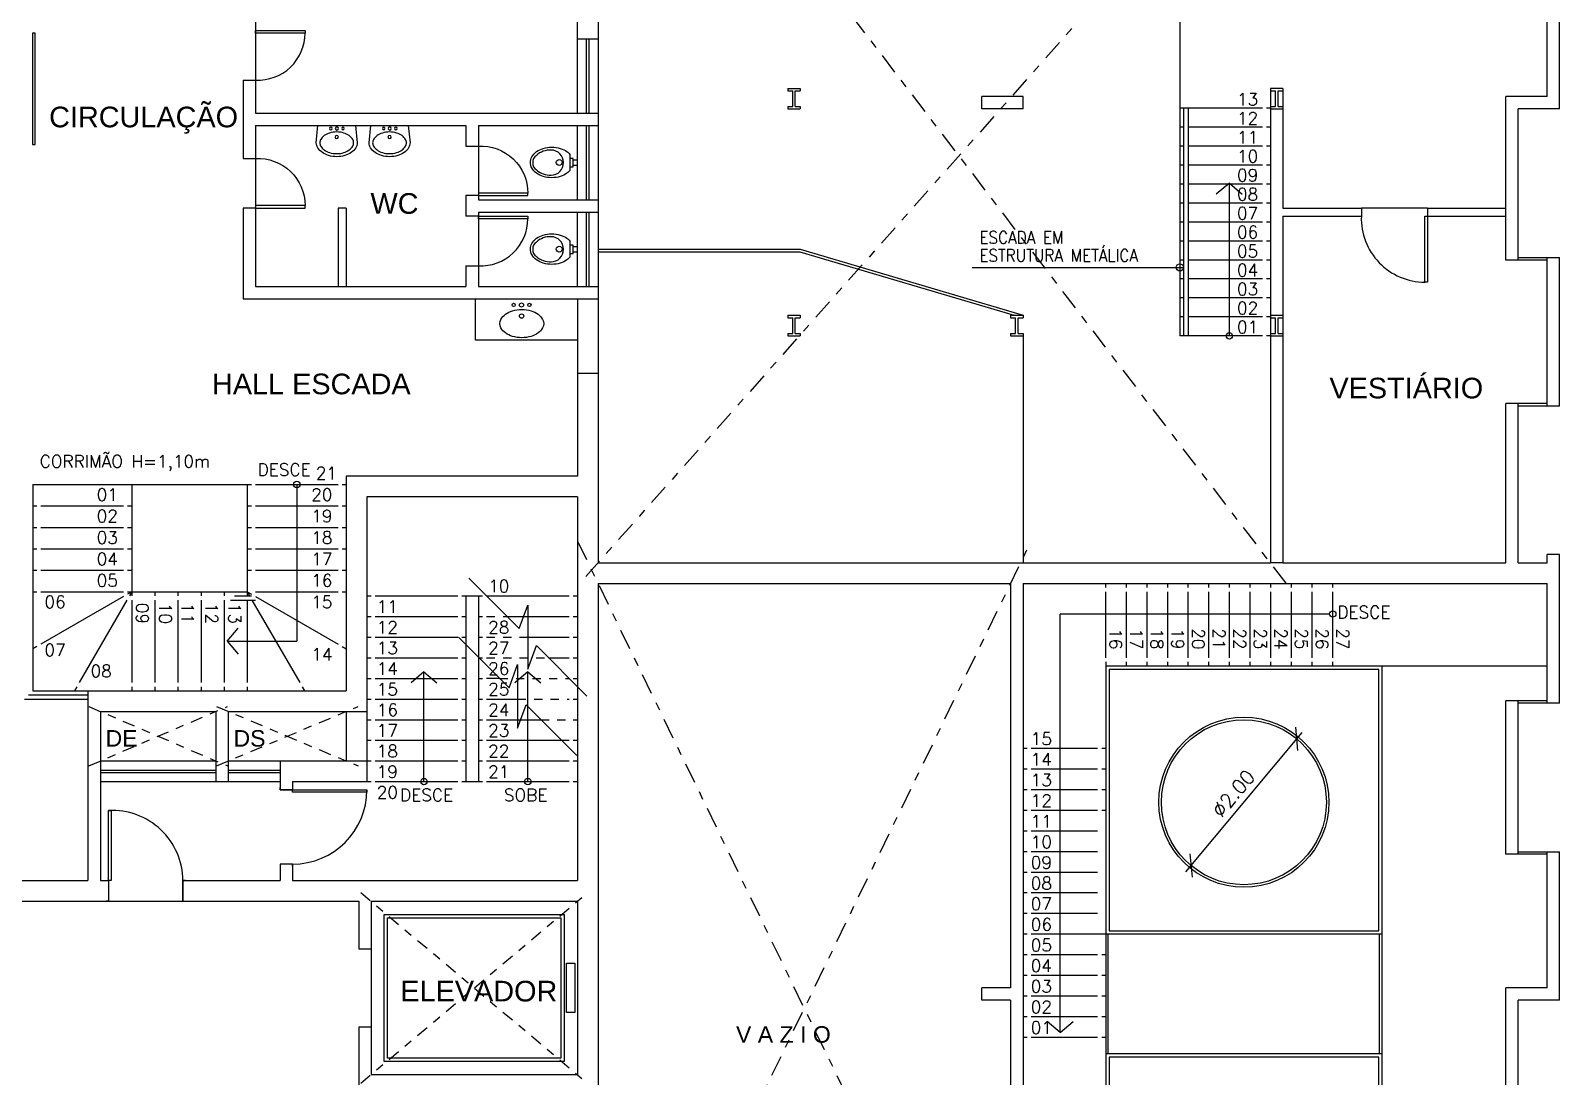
# Model space of a CAD drawing. Header units: millimetres. Extents: x -8 to 5830, y -596 to 3598.
# Drawn here: x 1715.56 to 1734.08, y 2512.75 to 2525.42 of the extents above; entities that cross this region are included whole.
import ezdxf

# ---------------------------------------------------------------- set-up
doc = ezdxf.new("R2010")
doc.units = ezdxf.units.MM
doc.linetypes.add('CONTINU', pattern=[0])
doc.linetypes.add('DASHDOT', pattern=[1, 0.5, -0.25, 0, -0.25])
doc.layers.get('0').update_dxf_attribs({"color": 9})
doc.styles.add('80X50', font='romans.shx')
doc.styles.add('ROMANS', font='romans')
doc.styles.get("Standard").update_dxf_attribs({"font": 'arial.ttf'})
doc.dimstyles.new('Fares Eng - 50', dxfattribs={"dimscale": 2, "dimtxt": 0.085, "dimasz": 0.1, "dimexe": 0.05, "dimexo": 0.05, "dimgap": 0.04, "dimtad": 1, "dimzin": 4, "dimdsep": 46, "dimtxsty": 'ROMANS', "dimblk1": 'OBLIQUE', "dimblk2": 'OBLIQUE', "dimsah": 1, "dimcen": 0.05, "dimdle": 0.05, "dimclrd": 8, "dimclre": 8, "dimclrt": 8, "dimaunit": 1, "dimadec": 0, "dimazin": 0, "dimtfac": 1, "dimtix": 1, "dimtmove": 2, "dimatfit": 0, "dimldrblk": 'OPEN90', "dimfxl": 1, "dimtolj": 1, "dimtzin": 0, "dimarcsym": 0})

# ---------------------------------------------------------------- blocks, each defined once
blk = doc.blocks.new('P90 - parede 25cm')
for points in [[(-0.125, 0.93), (-0.125, 0.9), (0.125, 0.9), (0.125, 0.93)], [(-0.125, -0.03), (-0.125, 0), (0.125, 0), (0.125, -0.03)]]:
    blk.add_lwpolyline(points)
blk.add_lwpolyline([(-0.975, 0.03), (-0.125, 0.03), (-0.125, 0), (-0.975, 0)], close=True)
at = {"color": 8}
blk.add_arc((-0.117, 0.042), 0.859, 90.5007, 182.7724, dxfattribs=at)
blk = doc.blocks.new('P90')
for points in [[(0.075, 0.93), (0.075, 0.9), (-0.075, 0.9), (-0.075, 0.93)], [(0.075, -0.03), (0.075, 0), (-0.075, 0), (-0.075, -0.03)]]:
    blk.add_lwpolyline(points)
blk.add_lwpolyline([(0.975, 0.87), (0.075, 0.87), (0.075, 0.9), (0.975, 0.9)], close=True)
at = {"color": 8}
blk.add_arc((0.075, 0.9), 0.9, 270, 0, dxfattribs=at)
blk = doc.blocks.new('P60')
at = {"color": 252}
blk.add_lwpolyline([(-0.6, 0.06), (0, 0.06), (0, 0.03), (-0.6, 0.03)], close=True, dxfattribs=at)
at = {"color": 8}
blk.add_arc((-0.029, 0.06), 0.571, 87.1025, 180, dxfattribs=at)
blk = doc.blocks.new('Vaso')
for points in [[(0.03, -0.05), (0.03, 0), (-0.03, 0), (-0.03, -0.05)], [(0.05, -0.09), (0.05, -0.05), (-0.05, -0.05), (-0.05, -0.09)]]:
    blk.add_lwpolyline(points)
for points in [[(0.183, -0.31, -0.071776), (0.168, -0.413, -0.083144), (0.129, -0.494, -0.106699), (0.065, -0.552, -0.132564), (-0.002, -0.57, -0.132564), (-0.069, -0.552, -0.106699), (-0.133, -0.494, -0.083144), (-0.172, -0.413, -0.071776), (-0.187, -0.31, -0.071776), (-0.172, -0.207, -0.083144), (-0.133, -0.126, -0.060171), (-0.1, -0.09), (0.096, -0.09, -0.060171), (0.129, -0.126, -0.083144), (0.168, -0.207, -0.071776)], [(-0.088, -0.497, 0.2474), (0, -0.541, 0.2474), (0.088, -0.497, 0.197858), (0.152, -0.318, 0.418329), (0, -0.168, 0.418329), (-0.152, -0.318, 0.197858)]]:
    blk.add_lwpolyline(points, format="xyb", close=True)
blk.add_circle((-0.002, -0.22), 0.0352)
blk = doc.blocks.new('Cuba-emp')
blk.add_lwpolyline([(0.21, 0.248), (0, 0.227), (0, -0.227), (0.21, -0.248, 0.137816), (0.271, -0.231, 0.107041), (0.329, -0.176, 0.080751), (0.364, -0.099, 0.068643), (0.378, -0.001, 0.068643), (0.364, 0.098, 0.080751), (0.329, 0.174, 0.107041), (0.271, 0.23, 0.115752), (0.21, 0.248)], format="xyb")
blk.add_lwpolyline([(0.21, 0.205, -0.131827), (0.25, 0.194, -0.106633), (0.297, 0.151, -0.083482), (0.328, 0.087, -0.072232), (0.341, 0, -0.072232), (0.328, -0.087, -0.083482), (0.297, -0.151, -0.106633), (0.25, -0.194, -0.131827), (0.21, -0.205, -0.131827), (0.17, -0.194, -0.106633), (0.123, -0.151, -0.083482), (0.092, -0.087, -0.072232), (0.079, 0, -0.072232), (0.092, 0.087, -0.083482), (0.123, 0.151, -0.106633), (0.17, 0.194, -0.131827)], format="xyb", close=True)
for centre, radius in [((0.037, -0.002), 0.0193), ((0.037, -0.002), 0.0193), ((0.036, 0.071), 0.0155), ((0.14, -0.001), 0.0198), ((0.036, -0.076), 0.0155)]:
    blk.add_circle(centre, radius)
blk = doc.blocks.new('_OBLIQUE')
at = {"color": 0, "linetype": 'ByBlock'}
blk.add_line((-0.5, -0.5), (0.5, 0.5), dxfattribs=at)
blk = doc.blocks.new('*D55')
at = {"color": 8, "linetype": 'CONTINU', "lineweight": -2, "transparency": 16777216}
blk.add_line((1729.554, 2515.228), (1730.965, 2516.916), dxfattribs=at)
at = {"layer": 'DEFPOINTS', "color": 0, "linetype": 'CONTINU', "transparency": 16777216}
for p in [(1730.901, 2516.839), (1729.618, 2515.305)]:
    blk.add_point(p, dxfattribs=at)
at = {"color": 8, "linetype": 'CONTINU', "lineweight": -2, "transparency": 16777216, "xscale": 0.2, "yscale": 0.2, "zscale": 0.2}
for p, rotation in [((1730.901, 2516.839), 50.09988091626673), ((1729.618, 2515.305), 230.0998809162667)]:
    blk.add_blockref('_OBLIQUE', p, dxfattribs=dict(at, rotation=rotation))
at = {"color": 8, "linetype": 'CONTINU', "lineweight": -2, "transparency": 16777216, "insert": (1730.133, 2516.178), "char_height": 0.17, "attachment_point": 5, "rotation": 50.0999, "style": 'ROMANS'}
blk.add_mtext('\\A1;∅2.00', dxfattribs=at)
blk = doc.blocks.new('_Open90')
at = {"color": 0, "linetype": 'ByBlock', "lineweight": -2}
for p, q in [((0, 0), (-1, 0)), ((-0.5, 0.5), (0, 0)), ((0, 0), (-0.5, -0.5))]:
    blk.add_line(p, q, dxfattribs=at)

msp = doc.modelspace()

# ---------------------------------------------------------------- linework, layer by layer
at = {"linetype": 'DASHDOT', "ltscale": 0.5}
for p, q in [((1730.771, 2518.725), (1722.214, 2529.908)), ((1729.616, 2527.073), (1722.214, 2518.725)), ((1722.183, 2507.907), (1727.683, 2519.237)), ((1722.183, 2519.237), (1727.684, 2507.905))]:
    msp.add_line(p, q, dxfattribs=at)
for p, q in [((1722.433, 2529.622), (1722.433, 2518.972)), ((1718.283, 2526.372), (1718.283, 2524.422)), ((1722.183, 2524.422), (1722.183, 2526.372)), ((1733.933, 2524.622), (1733.933, 2526.272)), ((1734.083, 2524.472), (1734.083, 2526.272)), ((1722.183, 2525.322), (1722.433, 2525.322)), ((1722.293, 2524.422), (1722.293, 2525.322)), ((1722.323, 2525.322), (1722.323, 2524.422)), ((1718.133, 2524.822), (1718.283, 2524.822)), ((1718.133, 2524.822), (1718.133, 2523.872)), ((1724.733, 2524.722), (1724.733, 2524.692)), ((1724.733, 2524.722), (1724.883, 2524.722)), ((1724.733, 2524.692), (1724.793, 2524.692)), ((1724.823, 2524.692), (1724.883, 2524.692)), ((1724.883, 2524.722), (1724.883, 2524.692)), ((1727.583, 2524.622), (1727.083, 2524.622)), ((1727.083, 2524.472), (1727.083, 2524.622)), ((1727.583, 2524.472), (1727.583, 2524.622)), ((1730.583, 2524.722), (1730.583, 2518.972)), ((1730.733, 2524.722), (1730.583, 2524.722)), ((1730.583, 2524.692), (1730.643, 2524.692)), ((1730.673, 2524.692), (1730.733, 2524.692)), ((1730.733, 2524.722), (1730.733, 2523.272)), ((1733.933, 2524.622), (1733.433, 2524.622)), ((1733.433, 2523.272), (1733.433, 2524.622)), ((1724.733, 2524.502), (1724.733, 2524.472)), ((1724.733, 2524.502), (1724.793, 2524.502)), ((1724.733, 2524.472), (1724.883, 2524.472)), ((1724.823, 2524.502), (1724.883, 2524.502)), ((1724.883, 2524.502), (1724.883, 2524.472)), ((1727.583, 2524.472), (1727.083, 2524.472)), ((1730.583, 2524.502), (1730.643, 2524.502)), ((1730.583, 2524.472), (1730.733, 2524.472)), ((1730.673, 2524.502), (1730.733, 2524.502)), ((1734.083, 2524.472), (1733.583, 2524.472)), ((1733.583, 2522.642), (1733.583, 2524.472)), ((1718.283, 2524.422), (1722.433, 2524.422)), ((1718.283, 2524.272), (1720.833, 2524.272)), ((1718.283, 2524.272), (1718.283, 2522.322)), ((1720.833, 2524.272), (1720.833, 2524.022)), ((1720.983, 2524.272), (1722.433, 2524.272)), ((1720.983, 2524.272), (1720.983, 2523.372)), ((1722.183, 2523.372), (1722.183, 2524.272)), ((1722.293, 2523.372), (1722.293, 2524.272)), ((1722.323, 2524.272), (1722.323, 2523.372)), ((1720.833, 2524.022), (1720.983, 2524.022)), ((1718.133, 2523.872), (1718.283, 2523.872)), ((1730.083, 2523.573), (1729.925, 2523.438)), ((1730.083, 2521.722), (1730.083, 2523.573)), ((1730.083, 2523.573), (1730.24, 2523.438)), ((1720.983, 2523.422), (1720.833, 2523.422)), ((1720.833, 2523.422), (1720.833, 2523.172)), ((1720.983, 2523.372), (1722.433, 2523.372)), ((1718.283, 2523.272), (1718.133, 2523.272)), ((1718.133, 2523.272), (1718.133, 2522.172)), ((1719.283, 2523.272), (1719.283, 2522.322)), ((1719.383, 2523.272), (1719.383, 2522.322)), ((1720.983, 2523.172), (1720.833, 2523.172)), ((1720.983, 2523.222), (1722.433, 2523.222)), ((1720.983, 2523.222), (1720.983, 2522.322)), ((1722.183, 2522.322), (1722.183, 2523.222)), ((1722.293, 2522.322), (1722.293, 2523.222)), ((1722.323, 2523.222), (1722.323, 2522.322)), ((1730.733, 2523.272), (1731.683, 2523.272)), ((1730.733, 2523.172), (1730.733, 2518.972)), ((1730.733, 2523.172), (1731.683, 2523.172)), ((1731.683, 2523.272), (1731.683, 2523.172)), ((1732.483, 2523.272), (1733.433, 2523.272)), ((1733.433, 2522.642), (1733.433, 2523.172)), ((1733.933, 2522.642), (1733.433, 2522.642)), ((1733.583, 2522.672), (1734.083, 2522.672)), ((1733.933, 2520.872), (1733.933, 2522.672)), ((1734.083, 2520.872), (1734.083, 2522.672)), ((1720.833, 2522.572), (1720.983, 2522.572)), ((1720.833, 2522.572), (1720.833, 2522.322)), ((1718.283, 2522.322), (1720.833, 2522.322)), ((1720.983, 2522.322), (1722.433, 2522.322)), ((1718.133, 2522.172), (1722.433, 2522.172)), ((1722.183, 2522.172), (1722.183, 2520.022)), ((1724.733, 2521.972), (1724.733, 2521.942)), ((1724.733, 2521.972), (1724.883, 2521.972)), ((1724.733, 2521.942), (1724.793, 2521.942)), ((1724.823, 2521.942), (1724.883, 2521.942)), ((1724.883, 2521.972), (1724.883, 2521.942)), ((1727.433, 2521.972), (1727.433, 2521.942)), ((1727.433, 2521.972), (1727.583, 2521.972)), ((1727.433, 2521.942), (1727.493, 2521.942)), ((1727.523, 2521.942), (1727.583, 2521.942)), ((1727.583, 2521.972), (1727.583, 2521.942)), ((1730.583, 2521.972), (1730.733, 2521.972)), ((1730.583, 2521.942), (1730.643, 2521.942)), ((1730.673, 2521.942), (1730.733, 2521.942)), ((1722.183, 2521.672), (1720.948, 2521.672)), ((1724.733, 2521.752), (1724.733, 2521.722)), ((1724.733, 2521.752), (1724.793, 2521.752)), ((1724.733, 2521.722), (1724.883, 2521.722)), ((1724.823, 2521.752), (1724.883, 2521.752)), ((1724.883, 2521.752), (1724.883, 2521.722)), ((1727.433, 2521.752), (1727.433, 2521.722)), ((1727.433, 2521.752), (1727.493, 2521.752)), ((1727.433, 2521.722), (1727.583, 2521.722)), ((1727.523, 2521.752), (1727.583, 2521.752)), ((1727.583, 2521.752), (1727.583, 2521.722)), ((1730.583, 2521.752), (1730.643, 2521.752)), ((1730.583, 2521.722), (1730.733, 2521.722)), ((1730.673, 2521.752), (1730.733, 2521.752)), ((1722.183, 2521.272), (1722.433, 2521.272)), ((1733.933, 2520.902), (1733.433, 2520.902)), ((1733.433, 2518.972), (1733.433, 2520.902)), ((1733.583, 2518.972), (1733.583, 2520.902)), ((1734.083, 2520.872), (1733.583, 2520.872)), ((1719.383, 2520.022), (1719.383, 2517.422)), ((1722.183, 2520.022), (1719.383, 2520.022)), ((1715.583, 2519.922), (1718.233, 2519.922)), ((1715.583, 2519.922), (1715.583, 2517.422)), ((1716.783, 2519.922), (1716.783, 2518.572)), ((1718.183, 2519.922), (1718.183, 2518.572)), ((1718.283, 2519.922), (1719.283, 2519.922)), ((1718.783, 2519.922), (1718.783, 2518.022)), ((1719.333, 2519.922), (1719.383, 2519.922)), ((1715.583, 2519.662), (1715.633, 2519.662)), ((1715.683, 2519.662), (1716.683, 2519.662)), ((1716.733, 2519.662), (1716.783, 2519.662)), ((1718.183, 2519.662), (1718.233, 2519.662)), ((1718.283, 2519.662), (1719.283, 2519.662)), ((1719.333, 2519.662), (1719.383, 2519.662)), ((1722.183, 2519.772), (1719.633, 2519.772)), ((1719.633, 2519.772), (1719.633, 2516.322)), ((1722.183, 2519.772), (1722.183, 2515.122)), ((1715.583, 2519.402), (1715.633, 2519.402)), ((1715.683, 2519.402), (1716.683, 2519.402)), ((1716.733, 2519.402), (1716.783, 2519.402)), ((1718.183, 2519.402), (1718.233, 2519.402)), ((1718.283, 2519.402), (1719.283, 2519.402)), ((1719.333, 2519.402), (1719.383, 2519.402)), ((1715.583, 2519.142), (1715.633, 2519.142)), ((1715.683, 2519.142), (1716.683, 2519.142)), ((1716.733, 2519.142), (1716.783, 2519.142)), ((1718.183, 2519.142), (1718.233, 2519.142)), ((1718.283, 2519.142), (1719.283, 2519.142)), ((1719.333, 2519.142), (1719.383, 2519.142)), ((1734.083, 2519.072), (1733.933, 2519.072)), ((1733.933, 2518.972), (1733.933, 2519.072)), ((1734.083, 2517.272), (1734.083, 2519.072)), ((1715.583, 2518.882), (1715.633, 2518.882)), ((1715.683, 2518.882), (1716.683, 2518.882)), ((1716.733, 2518.882), (1716.783, 2518.882)), ((1718.183, 2518.882), (1718.233, 2518.882)), ((1718.283, 2518.882), (1719.283, 2518.882)), ((1719.333, 2518.882), (1719.383, 2518.882)), ((1722.433, 2518.972), (1730.583, 2518.972)), ((1730.733, 2518.972), (1733.433, 2518.972)), ((1733.583, 2518.972), (1733.933, 2518.972)), ((1722.433, 2518.722), (1727.433, 2518.722)), ((1722.433, 2518.722), (1722.433, 2508.422)), ((1727.433, 2518.722), (1727.433, 2513.822)), ((1727.583, 2518.722), (1733.933, 2518.722)), ((1727.583, 2518.722), (1727.583, 2508.422)), ((1733.933, 2517.272), (1733.933, 2518.722)), ((1715.583, 2518.622), (1715.633, 2518.622)), ((1715.683, 2518.622), (1716.683, 2518.622)), ((1716.683, 2518.564), (1715.683, 2517.987)), ((1716.725, 2518.522), (1716.148, 2517.522)), ((1716.783, 2518.622), (1716.733, 2518.593)), ((1716.733, 2518.622), (1718.08, 2518.622)), ((1716.783, 2518.622), (1716.754, 2518.572)), ((1716.783, 2518.522), (1716.783, 2517.522)), ((1717.063, 2518.622), (1717.063, 2518.572)), ((1717.063, 2518.522), (1717.063, 2517.522)), ((1717.343, 2518.622), (1717.343, 2518.572)), ((1717.343, 2518.522), (1717.343, 2517.522)), ((1717.623, 2518.622), (1717.623, 2518.572)), ((1717.623, 2518.522), (1717.623, 2517.522)), ((1717.903, 2518.622), (1717.903, 2518.572)), ((1717.903, 2518.522), (1717.903, 2517.522)), ((1717.98, 2518.522), (1718.283, 2518.522)), ((1718.03, 2518.572), (1718.233, 2518.572)), ((1718.183, 2518.522), (1718.183, 2517.522)), ((1718.24, 2518.522), (1718.818, 2517.522)), ((1718.283, 2518.622), (1719.283, 2518.622)), ((1718.283, 2518.564), (1719.283, 2517.987)), ((1719.633, 2518.572), (1719.683, 2518.572)), ((1719.733, 2518.572), (1720.733, 2518.572)), ((1720.783, 2518.572), (1721.033, 2518.572)), ((1720.833, 2518.572), (1720.833, 2516.322)), ((1720.983, 2518.572), (1720.983, 2516.322)), ((1721.083, 2518.572), (1722.083, 2518.572)), ((1722.133, 2518.572), (1722.183, 2518.572)), ((1717.939, 2518.022), (1718.073, 2518.179)), ((1719.633, 2518.322), (1719.683, 2518.322)), ((1719.733, 2518.322), (1720.733, 2518.322)), ((1720.783, 2518.322), (1720.833, 2518.322)), ((1720.983, 2518.322), (1721.033, 2518.322)), ((1721.333, 2518.322), (1722.083, 2518.322)), ((1722.133, 2518.322), (1722.183, 2518.322)), ((1715.633, 2517.958), (1715.583, 2517.929)), ((1717.939, 2518.022), (1718.783, 2518.022)), ((1717.939, 2518.022), (1718.073, 2517.865)), ((1719.633, 2518.072), (1719.683, 2518.072)), ((1719.733, 2518.072), (1720.733, 2518.072)), ((1720.783, 2518.072), (1720.833, 2518.072)), ((1720.983, 2518.072), (1721.033, 2518.072)), ((1721.583, 2518.072), (1722.083, 2518.072)), ((1722.133, 2518.072), (1722.183, 2518.072)), ((1719.633, 2517.822), (1719.683, 2517.822)), ((1719.733, 2517.822), (1720.733, 2517.822)), ((1720.783, 2517.822), (1720.833, 2517.822)), ((1720.983, 2517.822), (1721.033, 2517.822)), ((1721.833, 2517.822), (1722.083, 2517.822)), ((1722.133, 2517.822), (1722.183, 2517.822)), ((1720.324, 2517.653), (1720.167, 2517.519)), ((1720.324, 2516.322), (1720.324, 2517.653)), ((1720.324, 2517.653), (1720.481, 2517.519)), ((1721.583, 2517.653), (1721.425, 2517.519)), ((1721.583, 2516.322), (1721.583, 2517.653)), ((1721.583, 2517.653), (1721.74, 2517.519)), ((1715.583, 2517.422), (1719.383, 2517.422)), ((1716.119, 2517.472), (1716.09, 2517.422)), ((1716.253, 2517.422), (1716.253, 2515.122)), ((1716.783, 2517.472), (1716.783, 2517.422)), ((1717.063, 2517.472), (1717.063, 2517.422)), ((1717.343, 2517.472), (1717.343, 2517.422)), ((1717.623, 2517.472), (1717.623, 2517.422)), ((1717.903, 2517.472), (1717.903, 2517.422)), ((1719.633, 2517.572), (1719.683, 2517.572)), ((1719.733, 2517.572), (1720.733, 2517.572)), ((1720.783, 2517.572), (1720.833, 2517.572)), ((1720.983, 2517.572), (1721.033, 2517.572)), ((1722.083, 2517.572), (1722.083, 2517.572)), ((1722.133, 2517.572), (1722.183, 2517.572)), ((1715.483, 2517.322), (1716.253, 2517.322)), ((1715.533, 2517.372), (1716.253, 2517.372)), ((1719.633, 2517.322), (1719.683, 2517.322)), ((1719.733, 2517.322), (1720.733, 2517.322)), ((1720.783, 2517.322), (1720.833, 2517.322)), ((1720.983, 2517.322), (1721.033, 2517.322)), ((1721.083, 2517.322), (1721.459, 2517.322)), ((1722.133, 2517.322), (1722.183, 2517.322)), ((1733.933, 2517.302), (1733.433, 2517.302)), ((1733.433, 2515.442), (1733.433, 2517.302)), ((1733.583, 2515.442), (1733.583, 2517.302)), ((1734.083, 2517.272), (1733.583, 2517.272)), ((1716.403, 2517.172), (1716.403, 2515.122)), ((1716.403, 2517.172), (1717.803, 2517.172)), ((1717.803, 2517.172), (1717.803, 2516.322)), ((1717.953, 2517.172), (1719.633, 2517.172)), ((1717.953, 2517.172), (1717.953, 2516.322)), ((1719.383, 2517.172), (1719.383, 2516.572)), ((1719.633, 2517.072), (1719.683, 2517.072)), ((1719.733, 2517.072), (1720.733, 2517.072)), ((1720.783, 2517.072), (1720.833, 2517.072)), ((1720.983, 2517.072), (1721.033, 2517.072)), ((1721.083, 2517.072), (1721.74, 2517.072)), ((1722.133, 2517.072), (1722.183, 2517.072)), ((1719.633, 2516.822), (1719.683, 2516.822)), ((1719.733, 2516.822), (1720.733, 2516.822)), ((1720.783, 2516.822), (1720.833, 2516.822)), ((1720.983, 2516.822), (1721.033, 2516.822)), ((1721.083, 2516.822), (1722.083, 2516.822)), ((1722.133, 2516.822), (1722.183, 2516.822)), ((1716.403, 2516.572), (1717.803, 2516.572)), ((1717.953, 2516.572), (1719.683, 2516.572)), ((1718.583, 2516.572), (1718.583, 2516.222)), ((1719.733, 2516.572), (1720.733, 2516.572)), ((1720.783, 2516.572), (1720.833, 2516.572)), ((1720.983, 2516.572), (1721.033, 2516.572)), ((1721.083, 2516.572), (1722.083, 2516.572)), ((1722.133, 2516.572), (1722.183, 2516.572)), ((1716.403, 2516.462), (1717.803, 2516.462)), ((1716.403, 2516.432), (1717.803, 2516.432)), ((1716.403, 2516.322), (1718.583, 2516.322)), ((1717.953, 2516.462), (1718.583, 2516.462)), ((1717.953, 2516.432), (1718.583, 2516.432)), ((1718.733, 2516.322), (1718.733, 2516.222)), ((1718.733, 2516.322), (1719.683, 2516.322)), ((1719.733, 2516.322), (1720.733, 2516.322)), ((1720.783, 2516.322), (1721.033, 2516.322)), ((1721.083, 2516.322), (1722.083, 2516.322)), ((1722.133, 2516.322), (1722.183, 2516.322)), ((1718.583, 2516.222), (1718.733, 2516.222)), ((1733.933, 2515.442), (1733.433, 2515.442)), ((1733.583, 2515.472), (1734.083, 2515.472)), ((1733.933, 2513.822), (1733.933, 2515.472)), ((1734.083, 2513.672), (1734.083, 2515.472)), ((1718.733, 2515.322), (1718.583, 2515.322)), ((1718.583, 2515.322), (1718.583, 2515.122)), ((1718.733, 2515.322), (1718.733, 2515.122)), ((1714.233, 2515.122), (1716.253, 2515.122)), ((1716.403, 2515.122), (1716.503, 2515.122)), ((1716.503, 2515.122), (1716.503, 2514.872)), ((1717.403, 2514.872), (1717.403, 2515.122)), ((1717.403, 2515.122), (1718.583, 2515.122)), ((1718.733, 2515.122), (1722.183, 2515.122)), ((1714.233, 2514.872), (1719.533, 2514.872)), ((1719.533, 2514.872), (1719.533, 2514.297)), ((1719.683, 2514.872), (1722.183, 2514.872)), ((1719.683, 2514.872), (1719.683, 2512.772)), ((1722.183, 2514.872), (1722.183, 2512.772)), ((1719.533, 2514.297), (1719.683, 2514.297)), ((1727.083, 2513.672), (1727.083, 2513.822)), ((1727.433, 2513.822), (1727.083, 2513.822)), ((1733.933, 2513.822), (1733.433, 2513.822)), ((1733.433, 2511.842), (1733.433, 2513.822)), ((1727.433, 2513.672), (1727.083, 2513.672)), ((1727.433, 2513.672), (1727.433, 2508.422)), ((1734.083, 2513.672), (1733.583, 2513.672)), ((1733.583, 2511.842), (1733.583, 2513.672)), ((1719.533, 2513.347), (1719.533, 2512.047)), ((1719.683, 2513.347), (1719.533, 2513.347)), ((1719.683, 2512.772), (1722.183, 2512.772))]:
    msp.add_line(p, q)
at = {"linetype": 'CONTINU', "lineweight": -2}
for p, q in [((1729.483, 2526.922), (1729.483, 2521.722)), ((1724.793, 2524.502), (1724.793, 2524.692)), ((1724.823, 2524.502), (1724.823, 2524.692)), ((1730.643, 2524.502), (1730.643, 2524.692)), ((1730.673, 2524.502), (1730.673, 2524.692)), ((1730.483, 2524.482), (1729.483, 2524.482)), ((1729.533, 2521.722), (1729.533, 2524.482)), ((1729.583, 2524.482), (1729.583, 2521.722)), ((1730.583, 2524.482), (1730.533, 2524.482)), ((1729.533, 2524.252), (1729.483, 2524.252)), ((1730.483, 2524.252), (1729.583, 2524.252)), ((1730.583, 2524.252), (1730.533, 2524.252)), ((1729.533, 2524.022), (1729.483, 2524.022)), ((1730.483, 2524.022), (1729.583, 2524.022)), ((1730.583, 2524.022), (1730.533, 2524.022)), ((1729.533, 2523.792), (1729.483, 2523.792)), ((1730.483, 2523.792), (1729.583, 2523.792)), ((1730.583, 2523.792), (1730.533, 2523.792)), ((1729.533, 2523.562), (1729.483, 2523.562)), ((1730.483, 2523.562), (1729.583, 2523.562)), ((1730.583, 2523.562), (1730.533, 2523.562)), ((1729.533, 2523.332), (1729.483, 2523.332)), ((1730.483, 2523.332), (1729.583, 2523.332)), ((1730.583, 2523.332), (1730.533, 2523.332)), ((1719.383, 2523.272), (1719.283, 2523.272)), ((1732.483, 2523.272), (1731.683, 2523.272)), ((1733.433, 2523.172), (1733.433, 2523.272)), ((1729.533, 2523.102), (1729.483, 2523.102)), ((1730.483, 2523.102), (1729.583, 2523.102)), ((1730.583, 2523.102), (1730.533, 2523.102)), ((1722.433, 2522.772), (1724.883, 2522.772)), ((1724.883, 2522.772), (1727.583, 2521.972)), ((1729.533, 2522.872), (1729.483, 2522.872)), ((1730.483, 2522.872), (1729.583, 2522.872)), ((1730.583, 2522.872), (1730.533, 2522.872)), ((1722.433, 2522.742), (1724.878, 2522.742)), ((1724.878, 2522.742), (1727.477, 2521.972)), ((1729.533, 2522.642), (1729.483, 2522.642)), ((1730.483, 2522.642), (1729.583, 2522.642)), ((1730.583, 2522.642), (1730.533, 2522.642)), ((1726.965, 2522.552), (1729.521, 2522.552)), ((1729.533, 2522.412), (1729.483, 2522.412)), ((1730.483, 2522.412), (1729.583, 2522.412)), ((1730.583, 2522.412), (1730.533, 2522.412)), ((1720.948, 2521.672), (1720.948, 2522.172)), ((1729.533, 2522.182), (1729.483, 2522.182)), ((1730.483, 2522.182), (1729.583, 2522.182)), ((1730.583, 2522.182), (1730.533, 2522.182)), ((1724.793, 2521.752), (1724.793, 2521.942)), ((1724.823, 2521.752), (1724.823, 2521.942)), ((1727.493, 2521.752), (1727.493, 2521.942)), ((1727.523, 2521.752), (1727.523, 2521.942)), ((1729.533, 2521.952), (1729.483, 2521.952)), ((1730.483, 2521.952), (1729.583, 2521.952)), ((1730.583, 2521.952), (1730.533, 2521.952)), ((1730.643, 2521.752), (1730.643, 2521.942)), ((1730.673, 2521.752), (1730.673, 2521.942)), ((1727.583, 2521.722), (1727.583, 2518.972)), ((1730.483, 2521.722), (1729.483, 2521.722)), ((1730.583, 2521.722), (1730.533, 2521.722)), ((1730.733, 2518.972), (1730.583, 2518.972)), ((1728.586, 2518.672), (1728.586, 2518.722)), ((1728.836, 2518.672), (1728.836, 2518.722)), ((1729.086, 2518.672), (1729.086, 2518.722)), ((1729.336, 2518.672), (1729.336, 2518.722)), ((1729.586, 2518.672), (1729.586, 2518.722)), ((1729.836, 2518.672), (1729.836, 2518.722)), ((1730.086, 2518.672), (1730.086, 2518.722)), ((1730.336, 2518.672), (1730.336, 2518.722)), ((1730.586, 2518.672), (1730.586, 2518.722)), ((1730.836, 2518.672), (1730.836, 2518.722)), ((1731.086, 2518.672), (1731.086, 2518.722)), ((1731.336, 2518.672), (1731.336, 2518.722)), ((1728.586, 2517.822), (1728.586, 2518.622)), ((1728.836, 2517.822), (1728.836, 2518.622)), ((1729.086, 2517.822), (1729.086, 2518.622)), ((1729.336, 2517.822), (1729.336, 2518.622)), ((1729.586, 2517.822), (1729.586, 2518.622)), ((1729.836, 2517.822), (1729.836, 2518.622)), ((1730.086, 2517.822), (1730.086, 2518.622)), ((1730.336, 2517.822), (1730.336, 2518.622)), ((1730.586, 2517.822), (1730.586, 2518.622)), ((1730.836, 2517.822), (1730.836, 2518.622)), ((1731.086, 2517.822), (1731.086, 2518.622)), ((1731.336, 2517.822), (1731.336, 2518.622)), ((1728.034, 2513.281), (1728.034, 2518.352)), ((1731.297, 2518.352), (1728.034, 2518.352)), ((1728.586, 2517.772), (1728.586, 2509.872)), ((1728.836, 2517.722), (1728.836, 2517.772)), ((1729.086, 2517.722), (1729.086, 2517.772)), ((1729.336, 2517.722), (1729.336, 2517.772)), ((1729.586, 2517.722), (1729.586, 2517.772)), ((1729.836, 2517.722), (1729.836, 2517.772)), ((1730.086, 2517.722), (1730.086, 2517.772)), ((1730.336, 2517.722), (1730.336, 2517.772)), ((1730.586, 2517.722), (1730.586, 2517.772)), ((1730.836, 2517.722), (1730.836, 2517.772)), ((1731.086, 2517.722), (1731.086, 2517.772)), ((1731.336, 2517.722), (1731.336, 2517.772)), ((1733.933, 2517.722), (1728.586, 2517.722)), ((1727.633, 2516.722), (1727.583, 2516.722)), ((1728.486, 2516.722), (1727.683, 2516.722)), ((1728.586, 2516.722), (1728.536, 2516.722)), ((1727.633, 2516.472), (1727.583, 2516.472)), ((1728.486, 2516.472), (1727.683, 2516.472)), ((1728.586, 2516.472), (1728.536, 2516.472)), ((1727.633, 2516.222), (1727.583, 2516.222)), ((1728.486, 2516.222), (1727.683, 2516.222)), ((1728.586, 2516.222), (1728.536, 2516.222)), ((1727.633, 2515.972), (1727.583, 2515.972)), ((1728.486, 2515.972), (1727.683, 2515.972)), ((1728.586, 2515.972), (1728.536, 2515.972)), ((1727.633, 2515.722), (1727.583, 2515.722)), ((1728.486, 2515.722), (1727.683, 2515.722)), ((1727.633, 2515.472), (1727.583, 2515.472)), ((1728.486, 2515.472), (1727.683, 2515.472)), ((1727.633, 2515.222), (1727.583, 2515.222)), ((1728.486, 2515.222), (1727.683, 2515.222)), ((1727.633, 2514.972), (1727.583, 2514.972)), ((1728.486, 2514.972), (1727.683, 2514.972)), ((1727.633, 2514.722), (1727.583, 2514.722)), ((1728.486, 2514.722), (1727.683, 2514.722)), ((1727.633, 2514.472), (1727.583, 2514.472)), ((1731.933, 2514.472), (1727.683, 2514.472)), ((1728.616, 2513.022), (1728.616, 2514.472)), ((1731.903, 2513.022), (1731.903, 2514.472)), ((1727.633, 2514.222), (1727.583, 2514.222)), ((1728.486, 2514.222), (1727.683, 2514.222)), ((1728.586, 2514.222), (1728.536, 2514.222)), ((1727.633, 2513.972), (1727.583, 2513.972)), ((1728.486, 2513.972), (1727.683, 2513.972)), ((1728.586, 2513.972), (1728.536, 2513.972)), ((1727.633, 2513.722), (1727.583, 2513.722)), ((1728.486, 2513.722), (1727.683, 2513.722)), ((1728.586, 2513.722), (1728.536, 2513.722)), ((1727.633, 2513.472), (1727.583, 2513.472)), ((1728.486, 2513.472), (1727.683, 2513.472)), ((1728.034, 2513.281), (1727.877, 2513.416)), ((1728.034, 2513.281), (1728.192, 2513.416)), ((1728.586, 2513.472), (1728.536, 2513.472)), ((1727.633, 2513.222), (1727.583, 2513.222)), ((1728.486, 2513.222), (1727.683, 2513.222)), ((1728.586, 2513.222), (1728.536, 2513.222))]:
    msp.add_line(p, q, dxfattribs=at)
at = {"linetype": 'DASHDOT', "ltscale": 0.2}
for p, q in [((1718.08, 2518.622), (1718.233, 2518.622)), ((1718.183, 2518.622), (1718.211, 2518.572)), ((1718.183, 2518.622), (1718.233, 2518.593)), ((1719.333, 2518.622), (1719.383, 2518.622)), ((1721.083, 2518.322), (1721.333, 2518.322)), ((1719.333, 2517.958), (1719.383, 2517.929)), ((1721.083, 2518.072), (1721.583, 2518.072)), ((1721.083, 2517.822), (1721.833, 2517.822)), ((1718.183, 2517.472), (1718.183, 2517.422)), ((1718.847, 2517.472), (1718.875, 2517.422)), ((1721.24, 2517.572), (1722.083, 2517.572)), ((1721.459, 2517.322), (1722.083, 2517.322)), ((1721.74, 2517.072), (1722.083, 2517.072))]:
    msp.add_line(p, q, dxfattribs=at)
at = {"linetype": 'CONTINU'}
msp.add_line((1721.24, 2517.572), (1721.083, 2517.572), dxfattribs=at)
at = {"linetype": 'DASHDOT', "ltscale": 0.3}
for p, q in [((1716.263, 2516.512), (1717.943, 2517.232)), ((1716.263, 2517.232), (1717.943, 2516.512)), ((1717.81, 2516.512), (1719.526, 2517.232)), ((1717.81, 2517.232), (1719.526, 2516.512)), ((1719.558, 2514.977), (1722.308, 2512.667)), ((1719.558, 2512.667), (1722.308, 2514.977))]:
    msp.add_line(p, q, dxfattribs=at)
for points in [[(1715.582, 2524.042), (1715.612, 2524.042), (1715.612, 2525.392), (1715.582, 2525.392)], [(1719.843, 2514.712), (1722.023, 2514.712), (1722.023, 2512.932), (1719.843, 2512.932)], [(1719.883, 2514.672), (1721.983, 2514.672), (1721.983, 2512.972), (1719.883, 2512.972)], [(1722.053, 2514.122), (1722.153, 2514.122), (1722.153, 2513.522), (1722.053, 2513.522)]]:
    msp.add_lwpolyline(points, close=True)
for points in [[(1732.483, 2523.272), (1732.483, 2522.372), (1732.453, 2522.372), (1732.453, 2523.172), (1733.433, 2523.172)], [(1720.867, 2518.788), (1721.479, 2518.175), (1721.583, 2518.458), (1721.583, 2517.686), (1721.686, 2517.969), (1722.299, 2517.356)], [(1720.743, 2518.07), (1721.355, 2517.457), (1721.459, 2517.74), (1721.459, 2516.968), (1721.562, 2517.25), (1722.175, 2516.638)]]:
    msp.add_lwpolyline(points)
msp.add_lwpolyline([(1721.761, 2521.923, -0.268318), (1721.761, 2521.819, -0.106633), (1721.706, 2521.758, -0.083482), (1721.622, 2521.717, -0.145222), (1721.396, 2521.717, -0.083482), (1721.312, 2521.758, -0.106633), (1721.257, 2521.819, -0.268318), (1721.257, 2521.923, -0.106633), (1721.312, 2521.984, -0.083482), (1721.396, 2522.025, -0.145222), (1721.622, 2522.025, -0.083482), (1721.706, 2521.984, -0.106633), (1721.761, 2521.923, -0.131827)], format="xyb")
at = {"linetype": 'CONTINU', "lineweight": -2}
for points in [[(1728.586, 2509.872), (1731.933, 2509.872), (1731.933, 2517.722)], [(1731.933, 2513.022), (1728.586, 2513.022)]]:
    msp.add_lwpolyline(points, dxfattribs=at)
for points in [[(1728.626, 2514.512), (1731.893, 2514.512), (1731.893, 2517.682), (1728.626, 2517.682)], [(1728.626, 2509.912), (1731.893, 2509.912), (1731.893, 2512.982), (1728.626, 2512.982)]]:
    msp.add_lwpolyline(points, close=True, dxfattribs=at)
for centre, radius in [((1729.483, 2522.552), 0.0431), ((1731.336, 2518.352), 0.0387), ((1730.259, 2516.072), 1.03), ((1730.259, 2516.072), 1)]:
    msp.add_circle(centre, radius, dxfattribs=at)
for centre, radius in [((1721.411, 2522.097), 0.0201), ((1721.506, 2522.096), 0.0251), ((1721.602, 2522.097), 0.0201), ((1721.507, 2521.962), 0.0257), ((1730.083, 2521.722), 0.0387), ((1718.783, 2519.922), 0.0387), ((1720.324, 2516.322), 0.0387), ((1721.583, 2516.322), 0.0387)]:
    msp.add_circle(centre, radius)
msp.add_arc((1732.457, 2523.147), 0.775, 178.1408, 269.6698)

# ---------------------------------------------------------------- block references
for name, p, rotation in [('P60', (1718.283, 2525.452), 180), ('Vaso', (1722.183, 2523.822), 270), ('P60', (1720.983, 2523.202), 180), ('Vaso', (1722.183, 2522.772), 270), ('P90 - parede 25cm', (1716.503, 2514.997), 270)]:
    msp.add_blockref(name, p, dxfattribs=dict(rotation=rotation))
at = {"xscale": -1, "rotation": 90}
for p in [(1719.267, 2524.272), (1719.907, 2524.272)]:
    msp.add_blockref('Cuba-emp', p, dxfattribs=at)
at = {"xscale": -1}
for p in [(1720.983, 2523.392), (1718.283, 2523.242)]:
    msp.add_blockref('P60', p, dxfattribs=at)
msp.add_blockref('P90', (1718.658, 2515.322))

# ---------------------------------------------------------------- texts
at = {"style": '80X50'}
for s, p in [('13', (1730.175, 2524.514)), ('12', (1730.175, 2524.284)), ('11', (1730.175, 2524.054)), ('10', (1730.175, 2523.824)), ('09', (1730.175, 2523.594)), ('08', (1730.175, 2523.364)), ('07', (1730.175, 2523.134)), ('06', (1730.175, 2522.904)), ('05', (1730.175, 2522.674)), ('04', (1730.175, 2522.444)), ('03', (1730.175, 2522.214)), ('02', (1730.175, 2521.984)), ('01', (1730.175, 2521.754)), ('CORRIMÃO H=1,10m', (1715.668, 2520.127)), ('DESCE', (1718.308, 2520.027)), ('21', (1719.013, 2519.984)), ('01', (1716.358, 2519.724)), ('20', (1718.958, 2519.724)), ('02', (1716.358, 2519.464)), ('19', (1718.958, 2519.464)), ('03', (1716.358, 2519.204)), ('18', (1718.958, 2519.204)), ('04', (1716.358, 2518.944)), ('17', (1718.958, 2518.944)), ('05', (1716.358, 2518.684)), ('16', (1718.958, 2518.684)), ('10', (1721.102, 2518.616)), ('06', (1715.726, 2518.424)), ('15', (1718.958, 2518.424)), ('11', (1719.752, 2518.366)), ('DESCE', (1731.392, 2518.3)), ('12', (1719.752, 2518.116)), ('28', (1721.102, 2518.116)), ('07', (1715.726, 2517.841)), ('13', (1719.752, 2517.866)), ('27', (1721.102, 2517.866)), ('14', (1718.958, 2517.788)), ('08', (1716.284, 2517.587)), ('14', (1719.752, 2517.616)), ('26', (1721.102, 2517.616)), ('15', (1719.752, 2517.366)), ('25', (1721.102, 2517.366)), ('16', (1719.752, 2517.116)), ('24', (1721.102, 2517.116)), ('17', (1719.752, 2516.866)), ('23', (1721.102, 2516.866)), ('15', (1727.677, 2516.766)), ('18', (1719.752, 2516.616)), ('22', (1721.102, 2516.616)), ('14', (1727.677, 2516.516)), ('19', (1719.752, 2516.366)), ('21', (1721.102, 2516.366)), ('13', (1727.677, 2516.266)), ('20', (1719.752, 2516.116)), ('DESCE', (1720.035, 2516.084)), ('SOBE', (1721.293, 2516.084)), ('12', (1727.677, 2516.016)), ('11', (1727.677, 2515.766)), ('10', (1727.677, 2515.516)), ('09', (1727.677, 2515.266)), ('08', (1727.677, 2515.016)), ('07', (1727.677, 2514.766)), ('06', (1727.677, 2514.516)), ('05', (1727.677, 2514.266)), ('04', (1727.677, 2514.016)), ('03', (1727.677, 2513.766)), ('02', (1727.677, 2513.516)), ('01', (1727.677, 2513.266))]:
    msp.add_text(s, height=0.15, dxfattribs=at).set_placement(p)
for s, height, p in [('CIRCULAÇÃO', 0.25, (1715.782, 2524.25)), ('WC', 0.25, (1719.676, 2523.202)), ('HALL ESCADA ', 0.25, (1717.756, 2521.015)), ('VESTIÁRIO', 0.25, (1731.296, 2520.965)), ('DE', 0.2, (1716.466, 2516.746)), ('DS', 0.2, (1718.016, 2516.746)), ('ELEVADOR', 0.25, (1720.038, 2513.658)), ('V A Z I O ', 0.2, (1724.105, 2513.158))]:
    msp.add_text(s, height=height).set_placement(p)
at = {"style": '80X50', "width": 0.9}
for s, p in [('ESCADA EM', (1727.055, 2522.84)), ('ESTRUTURA METÁLICA', (1727.055, 2522.622))]:
    msp.add_text(s, height=0.15, dxfattribs=at).set_placement(p)
at = {"style": '80X50'}
for s, p in [('09', (1716.837, 2518.488)), ('10', (1717.117, 2518.488)), ('11', (1717.385, 2518.488)), ('12', (1717.677, 2518.488)), ('13', (1717.957, 2518.488)), ('16', (1728.632, 2518.18)), ('17', (1728.882, 2518.18)), ('18', (1729.132, 2518.18)), ('19', (1729.382, 2518.18)), ('20', (1729.632, 2518.18)), ('21', (1729.882, 2518.18)), ('22', (1730.132, 2518.18)), ('23', (1730.382, 2518.18)), ('24', (1730.632, 2518.18)), ('25', (1730.882, 2518.18)), ('26', (1731.132, 2518.18)), ('27', (1731.382, 2518.18))]:
    msp.add_text(s, height=0.15, rotation=270, dxfattribs=at).set_placement(p)

# ---------------------------------------------------------------- dimensions: what is measured, and where the dimension line sits
at = {"linetype": 'CONTINU', "lineweight": -2}
dim = msp.add_diameter_dim_2p(p1=(1729.618, 2515.305), p2=(1730.901, 2516.839), dimstyle='Fares Eng - 50', dxfattribs=at)
dim.commit()
dim.dimension.update_dxf_attribs({"geometry": '*D55', "text_midpoint": (1730.133, 2516.178)})

doc.saveas('drawing.dxf')
